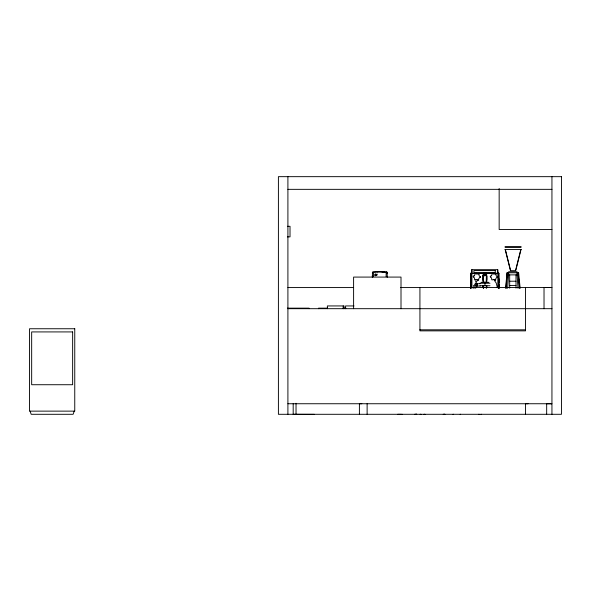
<?xml version="1.0" encoding="UTF-8"?>
<svg xmlns="http://www.w3.org/2000/svg" width="591" height="591" viewBox="0 0 591 591"><rect width="100%" height="100%" fill="white"/><g stroke="black" fill="none" stroke-linecap="round" stroke-linejoin="round"><path stroke-width="0.89" d="M372.382 277.009L372.382 275.495M470.702 286.738L470.761 285.209M470.702 280.681L470.761 279.698M470.695 288.135L470.761 285.756M470.702 278.553L470.702 281.227M477.144 284.53C475.467 279.986 476.198 290.233 476.198 283.828M483.556 288.083L483.556 286.99M486.26 288.083L486.26 286.99M498.59 288.09L498.56 273.205M498.59 273.197L498.76 288.268L498.789 284.788M498.848 286.591L498.848 286.014M498.789 282.262L498.789 279.107M498.848 280.533L498.848 279.957M544.023 308.687L544.023 287.536L551.942 287.536L400.543 287.566M387.238 273.596L387.238 272.658L386.507 272.089M470.702 287.285L470.746 286.738M470.672 279.698L470.761 279.151M470.791 273.33L498.819 273.205L498.922 288.09M477.144 285.098L477.136 285.992L477.136 283.702L480.298 283.702M483.275 275.524L483.49 274.867L486.29 274.867M483.01 285.778L483.002 286.731L482.995 286.295M498.789 287.869L498.834 287.337M498.76 286.014L498.819 284.448M498.789 281.811L498.834 281.279M498.76 279.957L498.856 278.982M470.702 281.708L470.791 281.227M470.761 278.671L470.717 279.151L470.768 278.302M482.736 286.059L482.721 286.428M483.453 288.12L483.017 286.037M486.356 288.12L486.77 285.763M498.767 285.49L498.811 284.699M498.767 279.432L498.789 278.73M498.878 288.319L498.878 287.869M485.595 282.335C487.568 281.183 486.851 275.938 486.496 275.399C486.866 275.199 484.613 276.012 483.172 275.886C482.84 278.9 482.47 280.666 484.243 282.335L484.916 282.335M470.724 284.36L470.791 286.155L470.702 285.586M470.739 288.135L470.791 287.758M476.745 285.963L477.136 285.734L475.94 285.734M486.267 280.814L486.393 275.458L483.416 275.369L482.987 276.115L482.987 282.254M498.782 282.594L498.767 282.505M475.157 280.016L474.595 279.632A2.305 2.305 0 0 0 473.302 276.935L473.332 276.263A2.194 2.194 0 0 0 474.196 275.775A2.334 2.334 0 0 0 474.928 273.759L475.541 273.448A2.179 2.179 0 0 0 478.444 273.633L478.998 274.01A2.305 2.305 0 0 0 480.284 276.706L480.247 277.378A2.194 2.194 0 0 0 479.382 277.866A2.334 2.334 0 0 0 478.651 279.883L478.053 280.193A2.179 2.179 0 0 0 475.142 280.008M476.198 283.614C477.299 281.833 477.683 287.403 476.198 285.734M496.034 274.025A2.29 2.29 0 0 0 497.304 276.706L497.26 277.378A2.187 2.187 0 0 0 496.41 277.859A2.32 2.32 0 0 0 495.679 279.868L495.073 280.178A2.165 2.165 0 0 0 492.185 279.994L491.631 279.624A2.29 2.29 0 0 0 490.345 276.935L490.375 276.263A2.187 2.187 0 0 0 491.247 275.783M470.68 278.302L470.739 278.014M486.23 275.125L483.948 275.28L486.637 275.399L486.637 273.744L483.15 273.744L483.15 275.28L486.371 275.125M486.482 275.746L486.792 276.115L486.711 275.746M483.386 275.746L483.475 275.199L483.261 275.849M470.732 282.417L470.791 281.708L470.68 282.166M477.136 286.037L480.298 286.037M485.721 273.611C481.325 273.138 487.058 275.096 485.935 272.946L483.881 272.946L483.881 273.855L485.706 273.855L485.418 272.946L485.484 273.744M473.302 276.95L473.339 276.263A2.194 2.194 0 0 0 474.204 275.775M480.254 277.378L480.298 276.691M490.345 276.95L490.39 276.263M497.267 277.378L497.312 276.691M506.029 288.164L507.063 272.776L518.632 272.776L520.139 288.164M507.647 288.327L508.725 272.776M498.774 282.853L498.76 281.663M485.935 272.946L485.854 273.921L483.977 273.855L484.384 272.946M486.785 287.632L486.792 286.037M506.354 288.164L507.699 272.776M470.628 288.09L470.732 273.205M505.556 288.164L507.056 272.776M473.428 286.34L473.524 285.468M474.278 286.539C473.967 283.791 477.129 282.579 477.24 279.994M475.674 288.342L475.977 285.837M483.054 275.997L483.534 275.332L483.571 280.814M515.729 269.784L520.797 249.542M521.011 249.542L515.729 270.663L510.447 270.663L505.165 249.542M74.222 411.129L73.121 414.298L31.183 414.298L30.075 411.129M372.337 272.665L372.522 272.281L372.382 273.596M483.172 275.886L483.275 275.28M475.548 281.611L475.918 281.139M375.647 274.224L375.078 274.143L375.071 275.665L375.691 275.679M375.071 275.665L375.145 274.209M375.913 275.605L375.913 274.209M377.339 274.209L376.785 274.143L376.829 275.605M474.344 288.09L473.295 288.076M470.99 273.197L470.828 288.09M478.06 280.193L478.651 279.883M495.081 280.178L495.672 279.868M373.113 272.089L377.575 271.89M377.583 271.919L386.677 272.133L387.282 272.665M481.451 414.298L481.059 414.298M415.739 414.298L416.19 414.298M479.124 414.298L478.658 414.298M287.906 189.342L551.942 189.342M287.381 226.309L290.018 226.309L290.018 236.865L287.381 236.865M551.942 229.478L499.159 229.478L499.159 188.507M504.95 246.898L521.218 246.898M505.165 247.112L521.011 247.112M504.95 249.542L521.218 249.542M497.659 270.641L497.659 272.392M471.721 270.7L471.721 272.451M508.622 271.72L517.066 271.72M470.628 273.36L471.913 273.36L471.913 288.231M471.714 273.47L471.714 269.666L497.785 269.666L497.844 273.301L498.922 273.36M471.854 269.666L471.906 273.47L497.844 273.47M508.585 274.881L517.103 274.881M483.29 275.125L484.746 275.125M485.063 275.125L486.489 275.125M509.678 281.213L516.009 281.213M481.022 282.335L488.868 282.335M479.922 283.244L489.969 283.244M509.678 285.438L516.009 285.438M479.922 285.749L489.969 285.749M486.792 287.522L482.987 287.522L483.261 288.031M287.906 287.566L353.455 287.566M354.024 305.939L345.58 305.939L345.58 308.687M287.381 308.155L309.034 308.155L309.034 308.687M327.621 308.155L318.534 308.155L318.534 308.687M343.061 308.155L345.868 308.155M287.906 308.687L551.942 308.687M419.824 329.808L525.539 329.808M287.906 403.742L551.942 403.742L546.668 403.771L546.668 414.298M361.832 403.727L360.089 403.727M525.539 403.727L528.036 403.734M415.643 414.298L416.699 414.298L416.315 414.298M401.673 414.298L402.22 414.298M414.646 414.298L415.488 414.298M415.894 414.298L416.345 414.298M420.105 414.298L421.036 414.298M423.991 414.298L425.018 414.298M460.145 414.298L460.588 414.298M443.871 414.298L444.58 414.298M444.957 414.298L443.213 414.298M397.691 414.298L401.163 414.306M453.024 414.298L453.474 414.298M314.375 414.335L293.188 414.298L293.188 403.727M382.045 271.89L384.276 271.941M475.821 273.278L476.346 273.36M486.26 275.798L486.785 276.056L486.26 275.532M495.465 273.64L496.012 274.017L495.457 273.64A2.165 2.165 0 0 1 492.562 273.463L491.971 273.766A2.32 2.32 0 0 1 491.254 275.783M478.437 273.626L478.991 274.01M485.706 273.855L485.772 275.28M505.379 249.542L510.654 270.663M497.341 287.485L496.218 283.045L493.662 279.417M519.807 288.164L517.989 272.776L519.334 288.164M516.962 272.776L518.041 288.327M484.975 282.335L484.982 285.749M470.768 282.166L470.672 280.851M470.672 286.908L470.768 288.223M470.717 281.382L470.761 281.826M470.761 287.883L470.672 286.332M470.702 284.611L470.746 285.586M498.76 281.117L498.848 282.136M498.789 285.165L498.848 288.194L498.76 287.714M498.848 281.663L498.789 279.58M498.76 287.167L498.804 287.714M470.761 281.382L470.672 280.274M470.702 278.996L470.746 280.104M497.844 273.301L497.844 287.81M551.942 176.665L551.942 414.298M525.539 287.566L525.539 330.864L419.928 330.864L419.928 287.566M525.539 403.527L525.539 414.298M516.009 274.881L516.009 288.157M509.678 274.881L509.678 288.157M497.644 269.666L497.644 273.47M486.77 276.115L486.77 282.254M484.398 272.946L484.398 273.855M484.029 273.744L484.029 275.28M401.008 308.687L401.008 277.083L353.603 277.083L353.603 308.687M387.282 277.231L387.098 272.089L379.814 271.69L372.522 272.089L372.337 277.231M386.145 272.924L386.145 276.743M375.713 274.158L375.706 275.665M373.475 272.924L373.475 276.743M367.122 403.727L367.122 414.298M359.402 403.727L359.402 414.298M344.028 307.771L344.028 305.939L327.37 305.939L327.37 308.687M343.208 305.939L343.208 308.687M296.032 403.276L296.032 414.298M287.906 176.665L287.906 414.298M498.693 273.36L498.641 288.09L498.619 273.36M473.657 287.965L473.657 287.965M561.45 176.665L278.405 176.665L278.405 414.298L561.45 414.298L561.45 176.665M495.265 270.604L473.901 270.604L473.901 272.68L495.265 272.68L495.265 270.604M74.754 328.751L29.55 328.751L29.55 411.129L74.754 411.129L74.754 328.751M72.641 331.92L31.663 331.92L31.663 384.726L72.641 384.726L72.641 331.92M485.824 273.921L485.418 272.946L485.846 273.921"/></g></svg>
